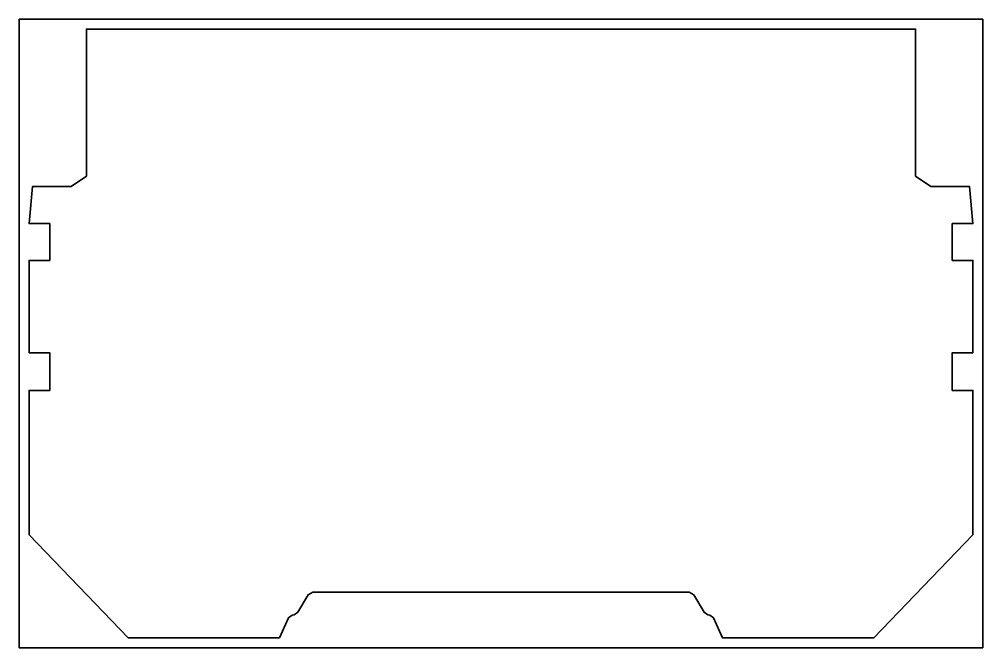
# Model space of a CAD drawing. Header units: millimetres. Extents: x -141 to 350, y -11 to 309.
import ezdxf

# ---------------------------------------------------------------- set-up
doc = ezdxf.new("R2010")
doc.units = ezdxf.units.MM
doc.header["$MEASUREMENT"] = 0
doc.layers.get('0').update_dxf_attribs({"lineweight": 0})
doc.layers.add('Safety', color=7, linetype='Continuous', lineweight=0)

msp = doc.modelspace()

# ---------------------------------------------------------------- linework, layer by layer
at = {"color": 18, "lineweight": 35, "true_color": 0x000000}
msp.add_lwpolyline([(105, 303.5), (316.32, 303.5), (316.32, 228.64), (324.07, 223.36), (343.74, 223.36), (345.5, 204.43), (334.94, 204.43), (334.94, 185.72), (345.5, 185.72), (345.5, 138.72), (334.94, 138.72), (334.94, 119.51), (345.5, 119.51), (345.5, 46), (295, -6.5), (217.91, -6.5), (213.25, 3.73), (211.41, 5.08), (210.39, 5.29), (208.58, 6.57), (203.23, 15.46), (200.87, 16.79), (105, 16.79), (9.13, 16.79), (6.77, 15.46), (1.42, 6.57), (-0.39, 5.29), (-1.41, 5.08), (-3.25, 3.73), (-7.91, -6.5), (-85, -6.5), (-135.5, 46), (-135.5, 119.51), (-124.94, 119.51), (-124.94, 138.72), (-135.5, 138.72), (-135.5, 185.72), (-124.94, 185.72), (-124.94, 204.43), (-135.5, 204.43), (-133.74, 223.36), (-114.07, 223.36), (-106.32, 228.64), (-106.32, 303.5)], close=True, dxfattribs=at)
at = {"layer": 'Safety', "color": 18, "lineweight": 35, "true_color": 0x000000}
msp.add_lwpolyline([(350.5, 308.5), (-140.5, 308.5), (-140.5, -11.5), (350.5, -11.5)], close=True, dxfattribs=at)

doc.saveas('drawing.dxf')
